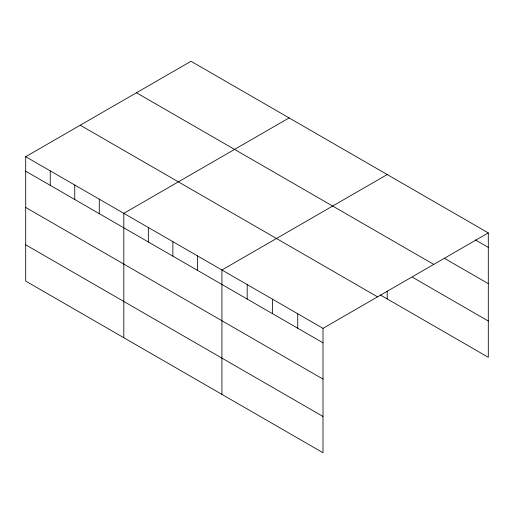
<?xml version="1.0" encoding="UTF-8"?>
<svg xmlns="http://www.w3.org/2000/svg" width="514" height="514" viewBox="0 0 514 514"><rect width="100%" height="100%" fill="white"/><g stroke="black" fill="none" stroke-linecap="round" stroke-linejoin="round"><path stroke-width="0.77" d="M25.7 156.699L323.004 328.35L323.004 452.731L25.7 281.087L25.7 156.699L190.996 61.269L488.3 232.913L488.3 357.301L380.405 295.004M289.106 117.912L123.81 213.349L123.81 337.73M387.215 174.554L221.919 269.991L221.919 394.373M323.004 328.35L488.3 232.913M475.321 239.897L488.3 247.395M444.591 258.426L488.3 283.657M136.448 92.764L433.752 264.408M412.485 277.258L488.3 321.032M80.248 125.21L377.552 296.854M25.7 171.181L323.004 342.825M25.7 207.45L323.004 379.094M25.7 244.818L323.004 416.462M387.215 291.053L387.215 298.936M297.734 313.758L297.734 328.234M272.459 299.167L272.459 313.643M247.189 284.576L247.189 299.058M197.395 255.831L197.395 270.306M172.865 241.67L172.865 256.145M148.34 227.509L148.34 241.985M99.286 199.188L99.286 213.663M74.755 185.027L74.755 199.503M50.231 170.866L50.231 185.342"/></g></svg>
